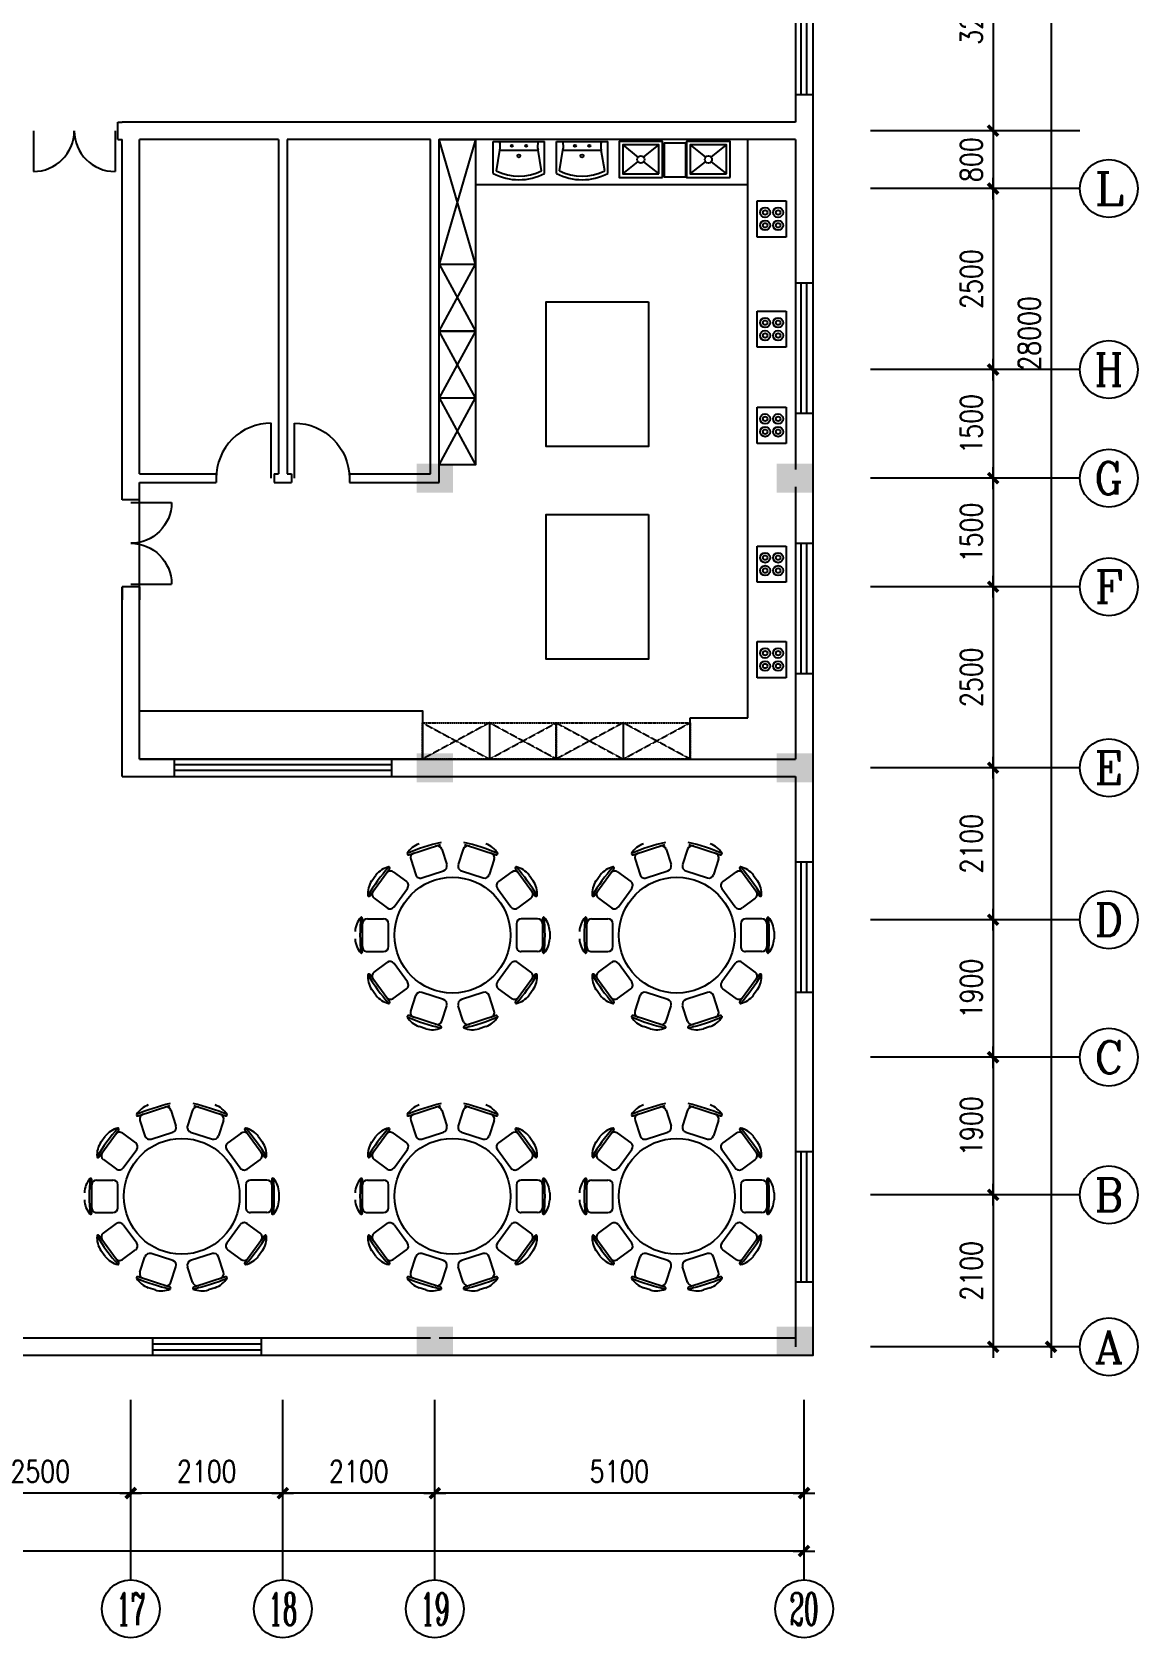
# Model space of a CAD drawing. Header units: millimetres. Extents: x 835 to 55583, y 619 to 39342.
# Drawn here: x 40310 to 55583, y 3485 to 25668 of the extents above; entities that cross this region are included whole.
import ezdxf
from ezdxf.enums import TextEntityAlignment as Align

# ---------------------------------------------------------------- set-up
doc = ezdxf.new("R2010")
doc.units = ezdxf.units.MM
doc.linetypes.add('DASH', pattern=[0.35, 0.25, -0.1])
doc.layers.get('Defpoints').update_dxf_attribs({"color": 8})
for name, color, linetype in [('AXIS', 3, 'Continuous'), ('AXIS_TEXT', 7, 'Continuous'), ('COLUMN', 7, 'Continuous'), ('LVTRY', 6, 'Continuous'), ('TOTHER', 7, 'Continuous'), ('WALL', 255, 'Continuous'), ('WINDOW', 2, 'Continuous'), ('WINDOW_TEXT', 7, 'Continuous'), ('家具', 64, 'Continuous')]:
    doc.layers.add(name, color=color, linetype=linetype)
doc.styles.add('COMPLEX', font='COMPLEX')
doc.styles.add('DIM_FONT', font='SIMPLEX', dxfattribs={"width": 0.8})
doc.styles.add('SIMPLEX', font='SIMPLEX.SHX')
doc.styles.get("Standard").update_dxf_attribs({"font": 'txt', "bigfont": 'gbcbig.shx'})
doc.dimstyles.new('AXIS', dxfattribs={"dimtxt": 300, "dimasz": 1, "dimexe": 250, "dimexo": 300, "dimgap": 150, "dimtad": 1, "dimdec": 0, "dimzin": 0, "dimdsep": 46, "dimtxsty": 'DIM_FONT', "dimblk": '_DIMX', "dimcen": 0.09, "dimse1": 1, "dimse2": 1, "dimclrt": 7, "dimadec": 0, "dimazin": 0, "dimtfac": 1, "dimtdec": 0, "dimtix": 1, "dimtmove": 2, "dimatfit": 3, "dimldrblk": '_DIMX', "dimfxl": 1, "dimtolj": 1, "dimtzin": 0, "dimarcsym": 0})

# ---------------------------------------------------------------- blocks, each defined once
blk = doc.blocks.new('_WBLK')
for p, q in [((-0.5, 0.5), (0.5, 0.5)), ((0.5, 0.167), (-0.5, 0.167)), ((0.5, -0.167), (-0.5, -0.167)), ((-0.5, -0.5), (0.5, -0.5))]:
    blk.add_line(p, q)
at = {"layer": 'WINDOW_TEXT', "style": 'SIMPLEX', "flags": 9}
blk.add_attdef('A', text='', height=1, dxfattribs=at).set_placement((0, 1.5), align=Align.MIDDLE)
blk = doc.blocks.new('_DBLK1')
for p, q in [((-0.47, 0), (-0.47, -0.47)), ((0.47, 0), (0.47, -0.47))]:
    blk.add_line(p, q)
for centre, start, end in [((-0.47, 0), 270, 0), ((0.47, 0), 180, 270)]:
    blk.add_arc(centre, 0.47, start, end)
at = {"layer": 'WINDOW_TEXT', "style": 'SIMPLEX', "flags": 9}
blk.add_attdef('A', text='', height=1, dxfattribs=at).set_placement((0, 1.5), align=Align.MIDDLE)
blk = doc.blocks.new('M_C29SMZ')
for p, q in [((-50, 1343), (50, 1343)), ((-917, 870), (-545, 1141)), ((-830, 1057), (-749, 1116)), ((-230, 1243), (230, 1243)), ((-225, 1176), (-225, 951)), ((225, 1176), (225, 951)), ((545, 1141), (917, 870)), ((749, 1116), (830, 1057)), ((-509, 1083), (-377, 901)), ((509, 1083), (377, 901)), ((-873, 819), (-741, 637)), ((-646, 622), (-392, 807)), ((-158, 883), (158, 883)), ((392, 807), (646, 622)), ((873, 819), (741, 637)), ((-1253, 165), (-1111, 603)), ((-1048, 577), (-834, 508)), ((1048, 577), (834, 508)), ((1111, 603), (1253, 165)), ((1262, 462), (1293, 368)), ((-888, 123), (-791, 423)), ((791, 423), (888, 123)), ((-1188, 149), (-974, 80)), ((1188, 149), (974, 80)), ((-1111, -603), (-1253, -165)), ((-1188, -149), (-974, -80)), ((-791, -423), (-888, -123)), ((888, -123), (791, -423)), ((1188, -149), (974, -80)), ((1253, -165), (1111, -603)), ((1293, -368), (1262, -462)), ((-1048, -577), (-834, -508)), ((-873, -819), (-741, -637)), ((-392, -807), (-646, -622)), ((646, -622), (392, -807)), ((873, -819), (741, -637)), ((1048, -577), (834, -508)), ((-545, -1141), (-917, -870)), ((158, -883), (-158, -883)), ((917, -870), (545, -1141)), ((-749, -1116), (-830, -1057)), ((-509, -1083), (-377, -901)), ((-225, -1176), (-225, -951)), ((225, -1176), (225, -951)), ((509, -1083), (377, -901)), ((830, -1057), (749, -1116)), ((230, -1243), (-230, -1243))]:
    blk.add_line(p, q)
blk.add_circle((0, 0), 800)
for centre, radius, start, end in [((-40, 1028), 316, 91.7651, 130.7265), ((40, 1028), 316, 49.2735, 88.2349), ((843, -1161), 2713, 120.8023, 131.1977), ((-572, 855), 316, 85.2735, 124.2349), ((-564, 1044), 67.5, 36, 126), ((-547, 1159), 10, 13.33, 85.2735), ((-556, 1157), 20, 306, 13.33), ((-239, 1259), 10, 130.7265, 202.67), ((-230, 1263), 20, 202.67, 270), ((0, -1435), 2713, 84.8023, 95.1977), ((-158, 1176), 67.5, 90, 180), ((158, 1176), 67.5, 0, 90), ((230, 1263), 20, 270, 337.33), ((239, 1259), 10, 337.33, 49.2735), ((564, 1044), 67.5, 54, 144), ((556, 1157), 20, 166.67, 234), ((547, 1159), 10, 94.7265, 166.67), ((572, 855), 316, 55.7651, 94.7265), ((-843, -1161), 2713, 48.8023, 59.1977), ((-636, 808), 316, 127.7651, 166.7265), ((-818, 858), 67.5, 126, 216), ((-431, 862), 67.5, 306, 36), ((-158, 951), 67.5, 180, 270), ((158, 951), 67.5, 270, 0), ((431, 862), 67.5, 144, 234), ((636, 808), 316, 13.2735, 52.2349), ((818, 858), 67.5, 324, 54), ((-934, 878), 10, 166.7265, 238.67), ((-928, 887), 20, 238.67, 306), ((928, 887), 20, 234, 301.33), ((934, 878), 10, 301.33, 13.2735), ((1365, -443), 2713, 156.8023, 167.1977), ((-965, 355), 316, 121.2735, 160.2349), ((-1069, 513), 67.5, 72, 162), ((-1124, 617), 10, 49.33, 121.2735), ((-1130, 609), 20, 342, 49.33), ((-855, 444), 67.5, 342, 72), ((-686, 676), 67.5, 216, 306), ((686, 676), 67.5, 234, 324), ((855, 444), 67.5, 108, 198), ((1069, 513), 67.5, 18, 108), ((1130, 609), 20, 130.67, 198), ((1124, 617), 10, 58.7265, 130.67), ((965, 355), 316, 19.7651, 58.7265), ((-1365, -443), 2713, 12.8023, 23.1977), ((-1167, 213), 67.5, 162, 252), ((1167, 213), 67.5, 288, 18), ((990, 280), 316, 337.2735, 16.2349), ((-953, 144), 67.5, 252, 342), ((953, 144), 67.5, 198, 288), ((1272, 172), 20, 198, 265.33), ((1271, 162), 10, 265.33, 337.2735), ((1365, 443), 2713, 192.8023, 203.1977), ((-1167, -213), 67.5, 108, 198), ((-953, -144), 67.5, 18, 108), ((953, -144), 67.5, 72, 162), ((-1365, 443), 2713, 336.8023, 347.1977), ((1167, -213), 67.5, 342, 72), ((1272, -172), 20, 94.67, 162), ((1271, -162), 10, 22.7265, 94.67), ((990, -280), 316, 343.7651, 22.7265), ((-855, -444), 67.5, 288, 18), ((855, -444), 67.5, 162, 252), ((-965, -355), 316, 199.7651, 238.7265), ((-1069, -513), 67.5, 198, 288), ((-1124, -617), 10, 238.7265, 310.67), ((-1130, -609), 20, 310.67, 18), ((-686, -676), 67.5, 54, 144), ((686, -676), 67.5, 36, 126), ((1069, -513), 67.5, 252, 342), ((1130, -609), 20, 162, 229.33), ((1124, -617), 10, 229.33, 301.2735), ((965, -355), 316, 301.2735, 340.2349), ((-934, -878), 10, 121.33, 193.2735), ((-636, -808), 316, 193.2735, 232.2349), ((843, 1161), 2713, 228.8023, 239.1977), ((-928, -887), 20, 54, 121.33), ((-818, -858), 67.5, 144, 234), ((-431, -862), 67.5, 324, 54), ((-158, -951), 67.5, 90, 180), ((158, -951), 67.5, 0, 90), ((431, -862), 67.5, 126, 216), ((-843, 1161), 2713, 300.8023, 311.1977), ((636, -808), 316, 307.7651, 346.7265), ((818, -858), 67.5, 306, 36), ((928, -887), 20, 58.67, 126), ((934, -878), 10, 346.7265, 58.67), ((-564, -1044), 67.5, 234, 324), ((564, -1044), 67.5, 216, 306), ((-572, -855), 316, 235.7651, 274.7265), ((-547, -1159), 10, 274.7265, 346.67), ((-556, -1157), 20, 346.67, 54), ((-239, -1259), 10, 157.33, 229.2735), ((-230, -1263), 20, 90, 157.33), ((-40, -1028), 316, 229.2735, 268.2349), ((0, 1435), 2713, 264.8023, 275.1977), ((-158, -1176), 67.5, 180, 270), ((40, -1028), 316, 271.7651, 310.7265), ((158, -1176), 67.5, 270, 0), ((230, -1263), 20, 22.67, 90), ((239, -1259), 10, 310.7265, 22.67), ((556, -1157), 20, 126, 193.33), ((547, -1159), 10, 193.33, 265.2735), ((572, -855), 316, 265.2735, 304.2349)]:
    blk.add_arc(centre, radius, start, end)
at = {"width": 0.8, "flags": 9}
for tag in ['XSIZE', 'YSIZE']:
    blk.add_attdef(tag, (0, 0), '', height=0.5, dxfattribs=at)
blk = doc.blocks.new('_FZH')
blk.add_solid([(-0.5, -0.5), (0.5, -0.5), (-0.5, 0.5), (0.5, 0.5)])
blk = doc.blocks.new('_DIMX')
blk.add_line((-150, 0), (150, 0))
at = {"const_width": 50}
blk.add_lwpolyline([(-70, -70), (70, 70)], dxfattribs=at)
blk = doc.blocks.new('*D90')
at = {"layer": 'AXIS', "color": 0, "lineweight": -2}
blk.add_line((50971, 4685), (5673, 4685), dxfattribs=at)
at = {"layer": 'Defpoints', "color": 0}
for p in [(5672, 6772), (50972, 6772), (5672, 4685)]:
    blk.add_point(p, dxfattribs=at)
at = {"layer": 'AXIS', "color": 0, "lineweight": -2, "rotation": 180}
blk.add_blockref('_DIMX', (5672, 4685), dxfattribs=at)
at = {"layer": 'AXIS', "color": 0, "lineweight": -2}
blk.add_blockref('_DIMX', (50972, 4685), dxfattribs=at)
at = {"layer": 'AXIS', "color": 7, "insert": (28322, 4985), "char_height": 300, "attachment_point": 5, "style": 'DIM_FONT'}
blk.add_mtext('\\A1;45300', dxfattribs=at)
blk = doc.blocks.new('_AXISO')
blk.add_circle((0, 0), 0.5)
at = {"layer": 'AXIS_TEXT', "style": 'COMPLEX', "width": 1.041667}
blk.add_attdef('A', text='', height=0.56, dxfattribs=at).set_placement((-0.25, -0.28), (0.25, -0.28), align=Align.FIT)
blk = doc.blocks.new('*D123')
at = {"layer": 'AXIS', "color": 0, "lineweight": -2}
blk.add_line((53583, 27505), (53583, 24307), dxfattribs=at)
at = {"layer": 'Defpoints', "color": 0}
for p in [(51892, 27506), (51892, 24306), (53583, 24306)]:
    blk.add_point(p, dxfattribs=at)
at = {"layer": 'AXIS', "color": 0, "lineweight": -2}
for p, rotation in [((53583, 27506), 90), ((53583, 24306), 270)]:
    blk.add_blockref('_DIMX', p, dxfattribs=dict(at, rotation=rotation))
at = {"layer": 'AXIS', "color": 7, "insert": (53283, 25906), "char_height": 300, "attachment_point": 5, "rotation": 90, "style": 'DIM_FONT'}
blk.add_mtext('\\A1;3200', dxfattribs=at)
blk = doc.blocks.new('*D124')
at = {"layer": 'AXIS', "color": 0, "lineweight": -2}
for p, q in [((53583, 24307), (53583, 24308)), ((53583, 24306), (53583, 23506)), ((53583, 23505), (53583, 23504))]:
    blk.add_line(p, q, dxfattribs=at)
at = {"layer": 'Defpoints', "color": 0}
for p in [(51892, 24306), (51892, 23506), (53583, 23506)]:
    blk.add_point(p, dxfattribs=at)
at = {"layer": 'AXIS', "color": 0, "lineweight": -2}
for p, rotation in [((53583, 24306), 270), ((53583, 23506), 90)]:
    blk.add_blockref('_DIMX', p, dxfattribs=dict(at, rotation=rotation))
at = {"layer": 'AXIS', "color": 7, "insert": (53283, 23906), "char_height": 300, "attachment_point": 5, "rotation": 90, "style": 'DIM_FONT'}
blk.add_mtext('\\A1;800', dxfattribs=at)
blk = doc.blocks.new('*D125')
at = {"layer": 'AXIS', "color": 0, "lineweight": -2}
blk.add_line((53583, 23505), (53583, 21007), dxfattribs=at)
at = {"layer": 'Defpoints', "color": 0}
for p in [(51892, 23506), (51892, 21006), (53583, 21006)]:
    blk.add_point(p, dxfattribs=at)
at = {"layer": 'AXIS', "color": 0, "lineweight": -2}
for p, rotation in [((53583, 23506), 90), ((53583, 21006), 270)]:
    blk.add_blockref('_DIMX', p, dxfattribs=dict(at, rotation=rotation))
at = {"layer": 'AXIS', "color": 7, "insert": (53283, 22256), "char_height": 300, "attachment_point": 5, "rotation": 90, "style": 'DIM_FONT'}
blk.add_mtext('\\A1;2500', dxfattribs=at)
blk = doc.blocks.new('*D126')
at = {"layer": 'AXIS', "color": 0, "lineweight": -2}
blk.add_line((53583, 21005), (53583, 19507), dxfattribs=at)
at = {"layer": 'Defpoints', "color": 0}
for p in [(51892, 21006), (51892, 19506), (53583, 19506)]:
    blk.add_point(p, dxfattribs=at)
at = {"layer": 'AXIS', "color": 0, "lineweight": -2}
for p, rotation in [((53583, 21006), 90), ((53583, 19506), 270)]:
    blk.add_blockref('_DIMX', p, dxfattribs=dict(at, rotation=rotation))
at = {"layer": 'AXIS', "color": 7, "insert": (53283, 20256), "char_height": 300, "attachment_point": 5, "rotation": 90, "style": 'DIM_FONT'}
blk.add_mtext('\\A1;1500', dxfattribs=at)
blk = doc.blocks.new('*D127')
at = {"layer": 'AXIS', "color": 0, "lineweight": -2}
blk.add_line((53583, 19505), (53583, 18007), dxfattribs=at)
at = {"layer": 'Defpoints', "color": 0}
for p in [(51892, 19506), (51892, 18006), (53583, 18006)]:
    blk.add_point(p, dxfattribs=at)
at = {"layer": 'AXIS', "color": 0, "lineweight": -2}
for p, rotation in [((53583, 19506), 90), ((53583, 18006), 270)]:
    blk.add_blockref('_DIMX', p, dxfattribs=dict(at, rotation=rotation))
at = {"layer": 'AXIS', "color": 7, "insert": (53283, 18756), "char_height": 300, "attachment_point": 5, "rotation": 90, "style": 'DIM_FONT'}
blk.add_mtext('\\A1;1500', dxfattribs=at)
blk = doc.blocks.new('*D128')
at = {"layer": 'AXIS', "color": 0, "lineweight": -2}
blk.add_line((53583, 18005), (53583, 15507), dxfattribs=at)
at = {"layer": 'Defpoints', "color": 0}
for p in [(51892, 18006), (51892, 15506), (53583, 15506)]:
    blk.add_point(p, dxfattribs=at)
at = {"layer": 'AXIS', "color": 0, "lineweight": -2}
for p, rotation in [((53583, 18006), 90), ((53583, 15506), 270)]:
    blk.add_blockref('_DIMX', p, dxfattribs=dict(at, rotation=rotation))
at = {"layer": 'AXIS', "color": 7, "insert": (53283, 16756), "char_height": 300, "attachment_point": 5, "rotation": 90, "style": 'DIM_FONT'}
blk.add_mtext('\\A1;2500', dxfattribs=at)
blk = doc.blocks.new('*D129')
at = {"layer": 'AXIS', "color": 0, "lineweight": -2}
blk.add_line((53583, 15505), (53583, 13407), dxfattribs=at)
at = {"layer": 'Defpoints', "color": 0}
for p in [(51892, 15506), (51892, 13406), (53583, 13406)]:
    blk.add_point(p, dxfattribs=at)
at = {"layer": 'AXIS', "color": 0, "lineweight": -2}
for p, rotation in [((53583, 15506), 90), ((53583, 13406), 270)]:
    blk.add_blockref('_DIMX', p, dxfattribs=dict(at, rotation=rotation))
at = {"layer": 'AXIS', "color": 7, "insert": (53283, 14456), "char_height": 300, "attachment_point": 5, "rotation": 90, "style": 'DIM_FONT'}
blk.add_mtext('\\A1;2100', dxfattribs=at)
blk = doc.blocks.new('*D130')
at = {"layer": 'AXIS', "color": 0, "lineweight": -2}
blk.add_line((53583, 13405), (53583, 11507), dxfattribs=at)
at = {"layer": 'Defpoints', "color": 0}
for p in [(51892, 13406), (51892, 11506), (53583, 11506)]:
    blk.add_point(p, dxfattribs=at)
at = {"layer": 'AXIS', "color": 0, "lineweight": -2}
for p, rotation in [((53583, 13406), 90), ((53583, 11506), 270)]:
    blk.add_blockref('_DIMX', p, dxfattribs=dict(at, rotation=rotation))
at = {"layer": 'AXIS', "color": 7, "insert": (53283, 12456), "char_height": 300, "attachment_point": 5, "rotation": 90, "style": 'DIM_FONT'}
blk.add_mtext('\\A1;1900', dxfattribs=at)
blk = doc.blocks.new('*D131')
at = {"layer": 'AXIS', "color": 0, "lineweight": -2}
blk.add_line((53583, 11505), (53583, 9607), dxfattribs=at)
at = {"layer": 'Defpoints', "color": 0}
for p in [(51892, 11506), (51892, 9606), (53583, 9606)]:
    blk.add_point(p, dxfattribs=at)
at = {"layer": 'AXIS', "color": 0, "lineweight": -2}
for p, rotation in [((53583, 11506), 90), ((53583, 9606), 270)]:
    blk.add_blockref('_DIMX', p, dxfattribs=dict(at, rotation=rotation))
at = {"layer": 'AXIS', "color": 7, "insert": (53283, 10556), "char_height": 300, "attachment_point": 5, "rotation": 90, "style": 'DIM_FONT'}
blk.add_mtext('\\A1;1900', dxfattribs=at)
blk = doc.blocks.new('*D132')
at = {"layer": 'AXIS', "color": 0, "lineweight": -2}
blk.add_line((53583, 9605), (53583, 7507), dxfattribs=at)
at = {"layer": 'Defpoints', "color": 0}
for p in [(51892, 9606), (51892, 7506), (53583, 7506)]:
    blk.add_point(p, dxfattribs=at)
at = {"layer": 'AXIS', "color": 0, "lineweight": -2}
for p, rotation in [((53583, 9606), 90), ((53583, 7506), 270)]:
    blk.add_blockref('_DIMX', p, dxfattribs=dict(at, rotation=rotation))
at = {"layer": 'AXIS', "color": 7, "insert": (53283, 8556), "char_height": 300, "attachment_point": 5, "rotation": 90, "style": 'DIM_FONT'}
blk.add_mtext('\\A1;2100', dxfattribs=at)
blk = doc.blocks.new('*D133')
at = {"layer": 'AXIS', "color": 0, "lineweight": -2}
blk.add_line((54383, 35505), (54383, 7507), dxfattribs=at)
at = {"layer": 'Defpoints', "color": 0}
for p in [(51892, 35506), (51892, 7506), (54383, 7506)]:
    blk.add_point(p, dxfattribs=at)
at = {"layer": 'AXIS', "color": 0, "lineweight": -2}
for p, rotation in [((54383, 35506), 90), ((54383, 7506), 270)]:
    blk.add_blockref('_DIMX', p, dxfattribs=dict(at, rotation=rotation))
at = {"layer": 'AXIS', "color": 7, "insert": (54083, 21506), "char_height": 300, "attachment_point": 5, "rotation": 90, "style": 'DIM_FONT'}
blk.add_mtext('\\A1;28000', dxfattribs=at)
blk = doc.blocks.new('*D134')
at = {"layer": 'AXIS', "color": 0, "lineweight": -2}
blk.add_line((50971, 5485), (45873, 5485), dxfattribs=at)
at = {"layer": 'Defpoints', "color": 0}
for p in [(45872, 6772), (50972, 6772), (45872, 5485)]:
    blk.add_point(p, dxfattribs=at)
at = {"layer": 'AXIS', "color": 0, "lineweight": -2, "rotation": 180}
blk.add_blockref('_DIMX', (45872, 5485), dxfattribs=at)
at = {"layer": 'AXIS', "color": 0, "lineweight": -2}
blk.add_blockref('_DIMX', (50972, 5485), dxfattribs=at)
at = {"layer": 'AXIS', "color": 7, "insert": (48422, 5785), "char_height": 300, "attachment_point": 5, "style": 'DIM_FONT'}
blk.add_mtext('\\A1;5100', dxfattribs=at)
blk = doc.blocks.new('*D135')
at = {"layer": 'AXIS', "color": 0, "lineweight": -2}
blk.add_line((45871, 5485), (43773, 5485), dxfattribs=at)
at = {"layer": 'Defpoints', "color": 0}
for p in [(43772, 6772), (45872, 6772), (43772, 5485)]:
    blk.add_point(p, dxfattribs=at)
at = {"layer": 'AXIS', "color": 0, "lineweight": -2, "rotation": 180}
blk.add_blockref('_DIMX', (43772, 5485), dxfattribs=at)
at = {"layer": 'AXIS', "color": 0, "lineweight": -2}
blk.add_blockref('_DIMX', (45872, 5485), dxfattribs=at)
at = {"layer": 'AXIS', "color": 7, "insert": (44822, 5785), "char_height": 300, "attachment_point": 5, "style": 'DIM_FONT'}
blk.add_mtext('\\A1;2100', dxfattribs=at)
blk = doc.blocks.new('*D136')
at = {"layer": 'AXIS', "color": 0, "lineweight": -2}
blk.add_line((43771, 5485), (41673, 5485), dxfattribs=at)
at = {"layer": 'Defpoints', "color": 0}
for p in [(41672, 6772), (43772, 6772), (41672, 5485)]:
    blk.add_point(p, dxfattribs=at)
at = {"layer": 'AXIS', "color": 0, "lineweight": -2, "rotation": 180}
blk.add_blockref('_DIMX', (41672, 5485), dxfattribs=at)
at = {"layer": 'AXIS', "color": 0, "lineweight": -2}
blk.add_blockref('_DIMX', (43772, 5485), dxfattribs=at)
at = {"layer": 'AXIS', "color": 7, "insert": (42722, 5785), "char_height": 300, "attachment_point": 5, "style": 'DIM_FONT'}
blk.add_mtext('\\A1;2100', dxfattribs=at)
blk = doc.blocks.new('*D137')
at = {"layer": 'AXIS', "color": 0, "lineweight": -2}
blk.add_line((41671, 5485), (39173, 5485), dxfattribs=at)
at = {"layer": 'Defpoints', "color": 0}
for p in [(39172, 6772), (41672, 6772), (39172, 5485)]:
    blk.add_point(p, dxfattribs=at)
at = {"layer": 'AXIS', "color": 0, "lineweight": -2, "rotation": 180}
blk.add_blockref('_DIMX', (39172, 5485), dxfattribs=at)
at = {"layer": 'AXIS', "color": 0, "lineweight": -2}
blk.add_blockref('_DIMX', (41672, 5485), dxfattribs=at)
at = {"layer": 'AXIS', "color": 7, "insert": (40422, 5785), "char_height": 300, "attachment_point": 5, "style": 'DIM_FONT'}
blk.add_mtext('\\A1;2500', dxfattribs=at)
blk = doc.blocks.new('M_E21')
for p, q in [((-250, 0), (250, 0)), ((-250, -400), (-250, 0)), ((250, 0), (250, -400)), ((250, -400), (-250, -400))]:
    blk.add_line(p, q)
at = {"layer": 'TOTHER', "linetype": 'Continuous'}
for centre, radius in [((-89, -110), 68.5), ((-89, -290), 68.5), ((-89, -110), 31.6), ((89, -110), 68.5), ((89, -290), 68.5), ((89, -110), 31.6), ((-89, -290), 31.6), ((89, -290), 31.6)]:
    blk.add_circle(centre, radius, dxfattribs=at)
at = {"width": 0.8, "flags": 9}
for tag in ['XSIZE', 'YSIZE']:
    blk.add_attdef(tag, (0, 0), '', height=0.5, dxfattribs=at)
blk = doc.blocks.new('_LV12')
for p, q in [((-250, -50), (-39, -219)), ((39, -219), (250, -50)), ((-250, -450), (-39, -281)), ((39, -281), (250, -450))]:
    blk.add_line(p, q)
for points in [[(300, -500), (300, 0), (-300, 0), (-300, -500)], [(250, -450), (250, -50), (-250, -50), (-250, -450)]]:
    blk.add_lwpolyline(points, close=True)
blk.add_circle((0, -250), 50)
blk = doc.blocks.new('_LV2')
for p, q in [((-355, 0), (355, 0)), ((-355, -443), (-355, 0)), ((355, -443), (355, 0)), ((-312, -409), (-265, -120)), ((-265, -120), (265, -120)), ((312, -409), (265, -120))]:
    blk.add_line(p, q)
for centre, radius in [((-98, -61), 15), ((-1, -202), 20), ((100, -61), 15)]:
    blk.add_circle(centre, radius)
for centre, radius, start, end in [((-450, -63), 193, 342.9589, 19.178), ((450, -63), 193, 160.822, 197.0411), ((0, 241), 771, 242.572, 297.428), ((0, 241), 721, 244.3142, 295.6858)]:
    blk.add_arc(centre, radius, start, end)
blk = doc.blocks.new('_DBLK')
blk.add_line((-0.45, 0), (-0.45, -0.95))
blk.add_arc((-0.45, 0), 0.95, 270, 0)
at = {"layer": 'WINDOW_TEXT', "style": 'SIMPLEX', "flags": 9}
blk.add_attdef('A', text='', height=1, dxfattribs=at).set_placement((0, 1.5), align=Align.MIDDLE)

msp = doc.modelspace()

# ---------------------------------------------------------------- linework, layer by layer
at = {"layer": 'AXIS'}
for p, q in [((54782.8, 24305.9), (51891.9, 24305.9)), ((54782.8, 23505.9), (51891.9, 23505.9)), ((54782.8, 21005.9), (51891.9, 21005.9)), ((54782.8, 19505.9), (51891.9, 19505.9)), ((54782.8, 18005.9), (51891.9, 18005.9)), ((54782.8, 15505.9), (51891.9, 15505.9)), ((54782.8, 13405.9), (51891.9, 13405.9)), ((54782.8, 11505.9), (51891.9, 11505.9)), ((54782.8, 9605.9), (51891.9, 9605.9)), ((54782.8, 7505.9), (51891.9, 7505.9)), ((41671.7, 4285.1), (41671.7, 6771.9)), ((43771.7, 4285.1), (43771.7, 6771.9)), ((45871.7, 4285.1), (45871.7, 6771.9)), ((50971.7, 4285.1), (50971.7, 6771.9))]:
    msp.add_line(p, q, dxfattribs=at)
at = {"layer": 'LVTRY'}
for p, q in [((50196.4, 16195.6), (50196.4, 24185.9)), ((50196.4, 23558.6), (46432, 23558.6)), ((49396.7, 15625.9), (49396.7, 16195.6)), ((49396.7, 16195.6), (50196.4, 16195.6))]:
    msp.add_line(p, q, dxfattribs=at)
for points in [[(45931.7, 21539), (46432, 22462.5), (45931.7, 24185.9)], [(46432, 24185.9), (45931.7, 22462.5), (46432, 21539)], [(45931.7, 22462.5), (46432, 22462.5)], [(46432, 21539), (45931.7, 20615.6), (46432, 19692.1)], [(45931.7, 19692.1), (46432, 20615.6), (45931.7, 21539)], [(45931.7, 20615.6), (46432, 20615.6)], [(46626.3, 16126.2), (46626.3, 15625.9)], [(48473.2, 16126.2), (48473.2, 15625.9)]]:
    msp.add_lwpolyline(points, dxfattribs=at)
for points in [[(45931.7, 21539), (45931.7, 24185.9), (46432, 24185.9), (46432, 21539)], [(49333, 24138.2), (49333, 23664.2), (49046, 23664.2), (49046, 24138.2)], [(48821.2, 21941.3), (48821.2, 19941.7), (47411.9, 19941.7), (47411.9, 21941.3)], [(45931.7, 19692.1), (45931.7, 21539), (46432, 21539), (46432, 19692.1)], [(48821.2, 19006.2), (48821.2, 17006.5), (47411.9, 17006.5), (47411.9, 19006.2)], [(41791.7, 15625.9), (41791.7, 16290.4), (45702.8, 16290.4), (45702.8, 15625.9)]]:
    msp.add_lwpolyline(points, close=True, dxfattribs=at)
at = {"layer": 'LVTRY', "linetype": 'DASH'}
for points in [[(45702.8, 16126.2), (47549.8, 16126.2), (47549.8, 15625.9), (45702.8, 15625.9)], [(47549.8, 16126.2), (49396.7, 16126.2), (49396.7, 15625.9), (47549.8, 15625.9)]]:
    msp.add_lwpolyline(points, close=True, dxfattribs=at)
for points in [[(47549.8, 15625.9), (46626.3, 16126.2), (45702.8, 15625.9)], [(45702.8, 16126.2), (46626.3, 15625.9), (47549.8, 16126.2)], [(47549.8, 16126.2), (48473.2, 15625.9), (49396.7, 16126.2)], [(49396.7, 15625.9), (48473.2, 16126.2), (47549.8, 15625.9)]]:
    msp.add_lwpolyline(points, dxfattribs=at)
at = {"layer": 'WALL'}
for p, q in [((50851.7, 24805.9), (51091.7, 24805.9)), ((50851.7, 24805.9), (50851.7, 24425.9)), ((51091.7, 24805.9), (51091.7, 22205.9)), ((41491.7, 24425.9), (41551.7, 24425.9)), ((41491.7, 24185.9), (41491.7, 24425.9)), ((50851.7, 24425.9), (41551.7, 24425.9)), ((41491.7, 24185.9), (41551.7, 24185.9)), ((41551.7, 21905.9), (41551.7, 24185.9)), ((41791.7, 19565.9), (41791.7, 24185.9)), ((43711.7, 24185.9), (41791.7, 24185.9)), ((43711.7, 24185.9), (43711.7, 19565.9)), ((43831.7, 24185.9), (43831.7, 19565.9)), ((45811.7, 24185.9), (43831.7, 24185.9)), ((45811.7, 19565.9), (45811.7, 24185.9)), ((45931.7, 19445.9), (45931.7, 24185.9)), ((50851.7, 24185.9), (45931.7, 24185.9)), ((50851.7, 24185.9), (50851.7, 22205.9)), ((50851.7, 22205.9), (51091.7, 22205.9)), ((41551.7, 19205.9), (41551.7, 21905.9)), ((50851.7, 20405.9), (51091.7, 20405.9)), ((50851.7, 20405.9), (50851.7, 19625.9)), ((51091.7, 20405.9), (51091.7, 18605.9)), ((41791.7, 19565.9), (42851.7, 19565.9)), ((42851.7, 19565.9), (42851.7, 19445.9)), ((43651.7, 19565.9), (43711.7, 19565.9)), ((43651.7, 19565.9), (43651.7, 19445.9)), ((43831.7, 19565.9), (43891.7, 19565.9)), ((43891.7, 19565.9), (43891.7, 19445.9)), ((44691.7, 19565.9), (45811.7, 19565.9)), ((44691.7, 19565.9), (44691.7, 19445.9)), ((41791.7, 19445.9), (42851.7, 19445.9)), ((41791.7, 19205.9), (41791.7, 19445.9)), ((43651.7, 19445.9), (43891.7, 19445.9)), ((44691.7, 19445.9), (45931.7, 19445.9)), ((50851.7, 19385.9), (50851.7, 18605.9)), ((41791.7, 19205.9), (41551.7, 19205.9)), ((50851.7, 18605.9), (51091.7, 18605.9)), ((41551.7, 17825.9), (41551.7, 18005.9)), ((41551.7, 18005.9), (41551.7, 17825.9)), ((41791.7, 18005.9), (41551.7, 18005.9)), ((41551.7, 15385.9), (41551.7, 18005.9)), ((41791.7, 15625.9), (41791.7, 18005.9)), ((41791.7, 18005.9), (41791.7, 17825.9)), ((41791.7, 17825.9), (41791.7, 18005.9)), ((50851.7, 16805.9), (51091.7, 16805.9)), ((50851.7, 16805.9), (50851.7, 15625.9)), ((51091.7, 16805.9), (51091.7, 14205.9)), ((41791.7, 15625.9), (42271.7, 15625.9)), ((42271.7, 15625.9), (42271.7, 15385.9)), ((45271.7, 15625.9), (50851.7, 15625.9)), ((45271.7, 15625.9), (45271.7, 15385.9)), ((41551.7, 15385.9), (42271.7, 15385.9)), ((45271.7, 15385.9), (50851.7, 15385.9)), ((50851.7, 15385.9), (50851.7, 14205.9)), ((50851.7, 14205.9), (51091.7, 14205.9)), ((50851.7, 12405.9), (51091.7, 12405.9)), ((50851.7, 12405.9), (50851.7, 11505.9)), ((51091.7, 12405.9), (51091.7, 10205.9)), ((50851.7, 11505.9), (50851.7, 10205.9)), ((50851.7, 10205.9), (51091.7, 10205.9)), ((50851.7, 8405.9), (51091.7, 8405.9)), ((50851.7, 8405.9), (50851.7, 7505.9)), ((51091.7, 8405.9), (51091.7, 7385.9)), ((41791.7, 7625.9), (39231.7, 7625.9)), ((41971.7, 7625.9), (41791.7, 7625.9)), ((41971.7, 7625.9), (41971.7, 7385.9)), ((43771.7, 7625.9), (43471.7, 7625.9)), ((43471.7, 7625.9), (43471.7, 7385.9)), ((45811.7, 7625.9), (43771.7, 7625.9)), ((50851.7, 7625.9), (45931.7, 7625.9)), ((41791.7, 7385.9), (33551.7, 7385.9)), ((41971.7, 7385.9), (41791.7, 7385.9)), ((51091.7, 7385.9), (43471.7, 7385.9))]:
    msp.add_line(p, q, dxfattribs=at)
at = {"layer": '家具'}
msp.add_line((41791.7, 18005.9), (41791.7, 19205.9), dxfattribs=at)
msp.add_lwpolyline([(51091.7, 35625.9), (51091.7, 7385.9), (33551.7, 7385.9), (33551.7, 17885.9), (5551.7, 17885.9), (5551.7, 35625.9)], close=True, dxfattribs=at)

# ---------------------------------------------------------------- block references
at = {"layer": 'AXIS'}
ref = msp.add_blockref('_AXISO', (55182.8, 23505.9), dxfattribs=dict(at, xscale=800, yscale=800, zscale=800))
ref.add_attrib('A', 'L', dxfattribs={"layer": 'AXIS_TEXT', "height": 448, "style": 'COMPLEX', "width": 1.25}).set_placement((54982.8, 23281.9), (55382.8, 23281.9), align=Align.FIT)
ref = msp.add_blockref('_AXISO', (55182.8, 21005.9), dxfattribs=dict(at, xscale=800, yscale=800, zscale=800))
ref.add_attrib('A', 'H', dxfattribs={"layer": 'AXIS_TEXT', "height": 448, "style": 'COMPLEX', "width": 0.9375}).set_placement((54982.8, 20781.9), (55382.8, 20781.9), align=Align.FIT)
at = {"layer": 'AXIS', "xscale": 800, "yscale": 800, "zscale": 800}
for p, values in [((55182.8, 19505.9), {'A': 'G'}), ((55182.8, 7505.9), {'A': 'A'})]:
    msp.add_blockref('_AXISO', p, dxfattribs=at).add_auto_attribs(values)
at = {"layer": 'AXIS'}
ref = msp.add_blockref('_AXISO', (55182.8, 18005.9), dxfattribs=dict(at, xscale=800, yscale=800, zscale=800))
ref.add_attrib('A', 'F', dxfattribs={"layer": 'AXIS_TEXT', "height": 448, "style": 'COMPLEX', "width": 1.171875}).set_placement((54982.8, 17781.9), (55382.8, 17781.9), align=Align.FIT)
ref = msp.add_blockref('_AXISO', (55182.8, 15505.9), dxfattribs=dict(at, xscale=800, yscale=800, zscale=800))
ref.add_attrib('A', 'E', dxfattribs={"layer": 'AXIS_TEXT', "height": 448, "style": 'COMPLEX', "width": 1.171875}).set_placement((54982.8, 15281.9), (55382.8, 15281.9), align=Align.FIT)
ref = msp.add_blockref('_AXISO', (55182.8, 13405.9), dxfattribs=dict(at, xscale=800, yscale=800, zscale=800))
ref.add_attrib('A', 'D', dxfattribs={"layer": 'AXIS_TEXT', "height": 448, "style": 'COMPLEX', "width": 1.102941}).set_placement((54982.8, 13181.9), (55382.8, 13181.9), align=Align.FIT)
ref = msp.add_blockref('_AXISO', (55182.8, 11505.9), dxfattribs=dict(at, xscale=800, yscale=800, zscale=800))
ref.add_attrib('A', 'C', dxfattribs={"layer": 'AXIS_TEXT', "height": 448, "style": 'COMPLEX', "width": 1.25}).set_placement((54982.8, 11281.9), (55382.8, 11281.9), align=Align.FIT)
ref = msp.add_blockref('_AXISO', (55182.8, 9605.9), dxfattribs=dict(at, xscale=800, yscale=800, zscale=800))
ref.add_attrib('A', 'B', dxfattribs={"layer": 'AXIS_TEXT', "height": 448, "style": 'COMPLEX', "width": 1.102941}).set_placement((54982.8, 9381.9), (55382.8, 9381.9), align=Align.FIT)
ref = msp.add_blockref('_AXISO', (41671.7, 3885.1), dxfattribs=dict(at, xscale=800, yscale=800, zscale=800))
ref.add_attrib('A', '17', dxfattribs={"layer": 'AXIS_TEXT', "height": 448, "style": 'COMPLEX', "width": 0.646552}).set_placement((41471.7, 3661.1), (41871.7, 3661.1), align=Align.FIT)
ref = msp.add_blockref('_AXISO', (43771.7, 3885.1), dxfattribs=dict(at, xscale=800, yscale=800, zscale=800))
ref.add_attrib('A', '18', dxfattribs={"layer": 'AXIS_TEXT', "height": 448, "style": 'COMPLEX', "width": 0.646552}).set_placement((43571.7, 3661.1), (43971.7, 3661.1), align=Align.FIT)
ref = msp.add_blockref('_AXISO', (45871.7, 3885.1), dxfattribs=dict(at, xscale=800, yscale=800, zscale=800))
ref.add_attrib('A', '19', dxfattribs={"layer": 'AXIS_TEXT', "height": 448, "style": 'COMPLEX', "width": 0.646552}).set_placement((45671.7, 3661.1), (46071.7, 3661.1), align=Align.FIT)
ref = msp.add_blockref('_AXISO', (50971.7, 3885.1), dxfattribs=dict(at, xscale=800, yscale=800, zscale=800))
ref.add_attrib('A', '20', dxfattribs={"layer": 'AXIS_TEXT', "height": 448, "style": 'COMPLEX', "width": 0.551471}).set_placement((50771.7, 3661.1), (51171.7, 3661.1), align=Align.FIT)
at = {"layer": 'COLUMN', "xscale": 400, "yscale": 500, "zscale": 400, "rotation": 270}
for p in [(45871.7, 19505.9), (50841.7, 19505.9), (45871.7, 15505.9), (50841.7, 15505.9), (45871.7, 7585.9), (50841.7, 7585.9)]:
    msp.add_blockref('_FZH', p, dxfattribs=at)
at = {"layer": 'LVTRY'}
for name, p in [('_LV2', (47033.6, 24158.6)), ('_LV2', (47906.1, 24158.6)), ('_LV12', (48716.8, 24158.6)), ('_LV12', (49650, 24158.6))]:
    msp.add_blockref(name, p, dxfattribs=at)
at = {"layer": 'LVTRY', "rotation": 270}
for p in [(50724.1, 23087.3), (50724.1, 21565.1), (50724.1, 20236), (50724.1, 18318.1), (50724.1, 16999.7)]:
    msp.add_blockref('M_E21', p, dxfattribs=at)
at = {"layer": 'WINDOW'}
for name, p, xscale, yscale, zscale, rotation in [('_WBLK', (50971.7, 25705.9), 1800, 240, 1800, 270), ('_DBLK1', (40891.7, 24305.9), -1200, -1200, 1200, 180), ('_WBLK', (50971.7, 21305.9), 1800, 239.9999999850988, 1800, 270), ('_DBLK', (43251.7, 19505.9), 800, 800, 800, 180), ('_DBLK', (44291.7, 19505.9), -800, 800, 800, 180), ('_DBLK1', (41671.7, 18605.9), 1200, -1200, 1200, 270), ('_WBLK', (50971.7, 17705.9), 1800, 240, 1800, 270), ('_WBLK', (50971.7, 13305.9), 1800, 240, 1800, 270), ('_WBLK', (50971.7, 9305.9), 1800, 240, 1800, 270), ('_WBLK', (42721.7, 7505.9), 1500, 240.0000000149012, 1500, 180)]:
    msp.add_blockref(name, p, dxfattribs=dict(at, xscale=xscale, yscale=yscale, zscale=zscale, rotation=rotation))
at = {"layer": 'WINDOW', "xscale": 1500, "yscale": 240, "zscale": 1500}
for p in [(43021.7, 15505.9), (44521.7, 15505.9)]:
    msp.add_blockref('_WBLK', p, dxfattribs=at)
at = {"layer": '家具', "rotation": 270}
for p in [(46115.8, 13192.7), (49214.2, 13192.7), (42376.4, 9585), (46115.8, 9585), (49214.2, 9585)]:
    msp.add_blockref('M_C29SMZ', p, dxfattribs=at)

# ---------------------------------------------------------------- dimensions: what is measured, and where the dimension line sits
at = {"layer": 'AXIS'}
for p1, p2, distance, picture, middle in [((51891.9, 35505.9), (51891.9, 7505.9), 2490.9, '*D133', (54082.8, 21505.9)), ((50971.7, 6771.9), (5671.7, 6771.9), 2086.8, '*D90', (28321.7, 4985.1)), ((50971.7, 6771.9), (45871.7, 6771.9), 1286.8, '*D134', (48421.7, 5785.1))]:
    dim = msp.add_aligned_dim(p1=p1, p2=p2, distance=distance, dimstyle='AXIS', dxfattribs=at)
    dim.commit()
    dim.dimension.update_dxf_attribs({"geometry": picture, "text_midpoint": middle})
for base, p1, p2, picture, middle in [((53582.8, 24305.9), (51891.9, 27505.9), (51891.9, 24305.9), '*D123', (53282.8, 25905.9)), ((53582.8, 23505.9), (51891.9, 24305.9), (51891.9, 23505.9), '*D124', (53282.8, 23905.9)), ((53582.8, 21005.9), (51891.9, 23505.9), (51891.9, 21005.9), '*D125', (53282.8, 22255.9)), ((53582.8, 19505.9), (51891.9, 21005.9), (51891.9, 19505.9), '*D126', (53282.8, 20255.9)), ((53582.8, 18005.9), (51891.9, 19505.9), (51891.9, 18005.9), '*D127', (53282.8, 18755.9)), ((53582.8, 15505.9), (51891.9, 18005.9), (51891.9, 15505.9), '*D128', (53282.8, 16755.9)), ((53582.8, 13405.9), (51891.9, 15505.9), (51891.9, 13405.9), '*D129', (53282.8, 14455.9)), ((53582.8, 11505.9), (51891.9, 13405.9), (51891.9, 11505.9), '*D130', (53282.8, 12455.9)), ((53582.8, 9605.9), (51891.9, 11505.9), (51891.9, 9605.9), '*D131', (53282.8, 10555.9)), ((53582.8, 7505.9), (51891.9, 9605.9), (51891.9, 7505.9), '*D132', (53282.8, 8555.9))]:
    dim = msp.add_linear_dim(base=base, p1=p1, p2=p2, angle=90, dimstyle='AXIS', dxfattribs=at)
    dim.commit()
    dim.dimension.update_dxf_attribs({"geometry": picture, "text_midpoint": middle})
for base, p1, p2, picture, middle in [((39171.7, 5485.1), (41671.7, 6771.9), (39171.7, 6771.9), '*D137', (40421.7, 5785.1)), ((41671.7, 5485.1), (43771.7, 6771.9), (41671.7, 6771.9), '*D136', (42721.7, 5785.1)), ((43771.7, 5485.1), (45871.7, 6771.9), (43771.7, 6771.9), '*D135', (44821.7, 5785.1))]:
    dim = msp.add_linear_dim(base=base, p1=p1, p2=p2, dimstyle='AXIS', dxfattribs=at)
    dim.commit()
    dim.dimension.update_dxf_attribs({"geometry": picture, "text_midpoint": middle})

doc.saveas('drawing.dxf')
